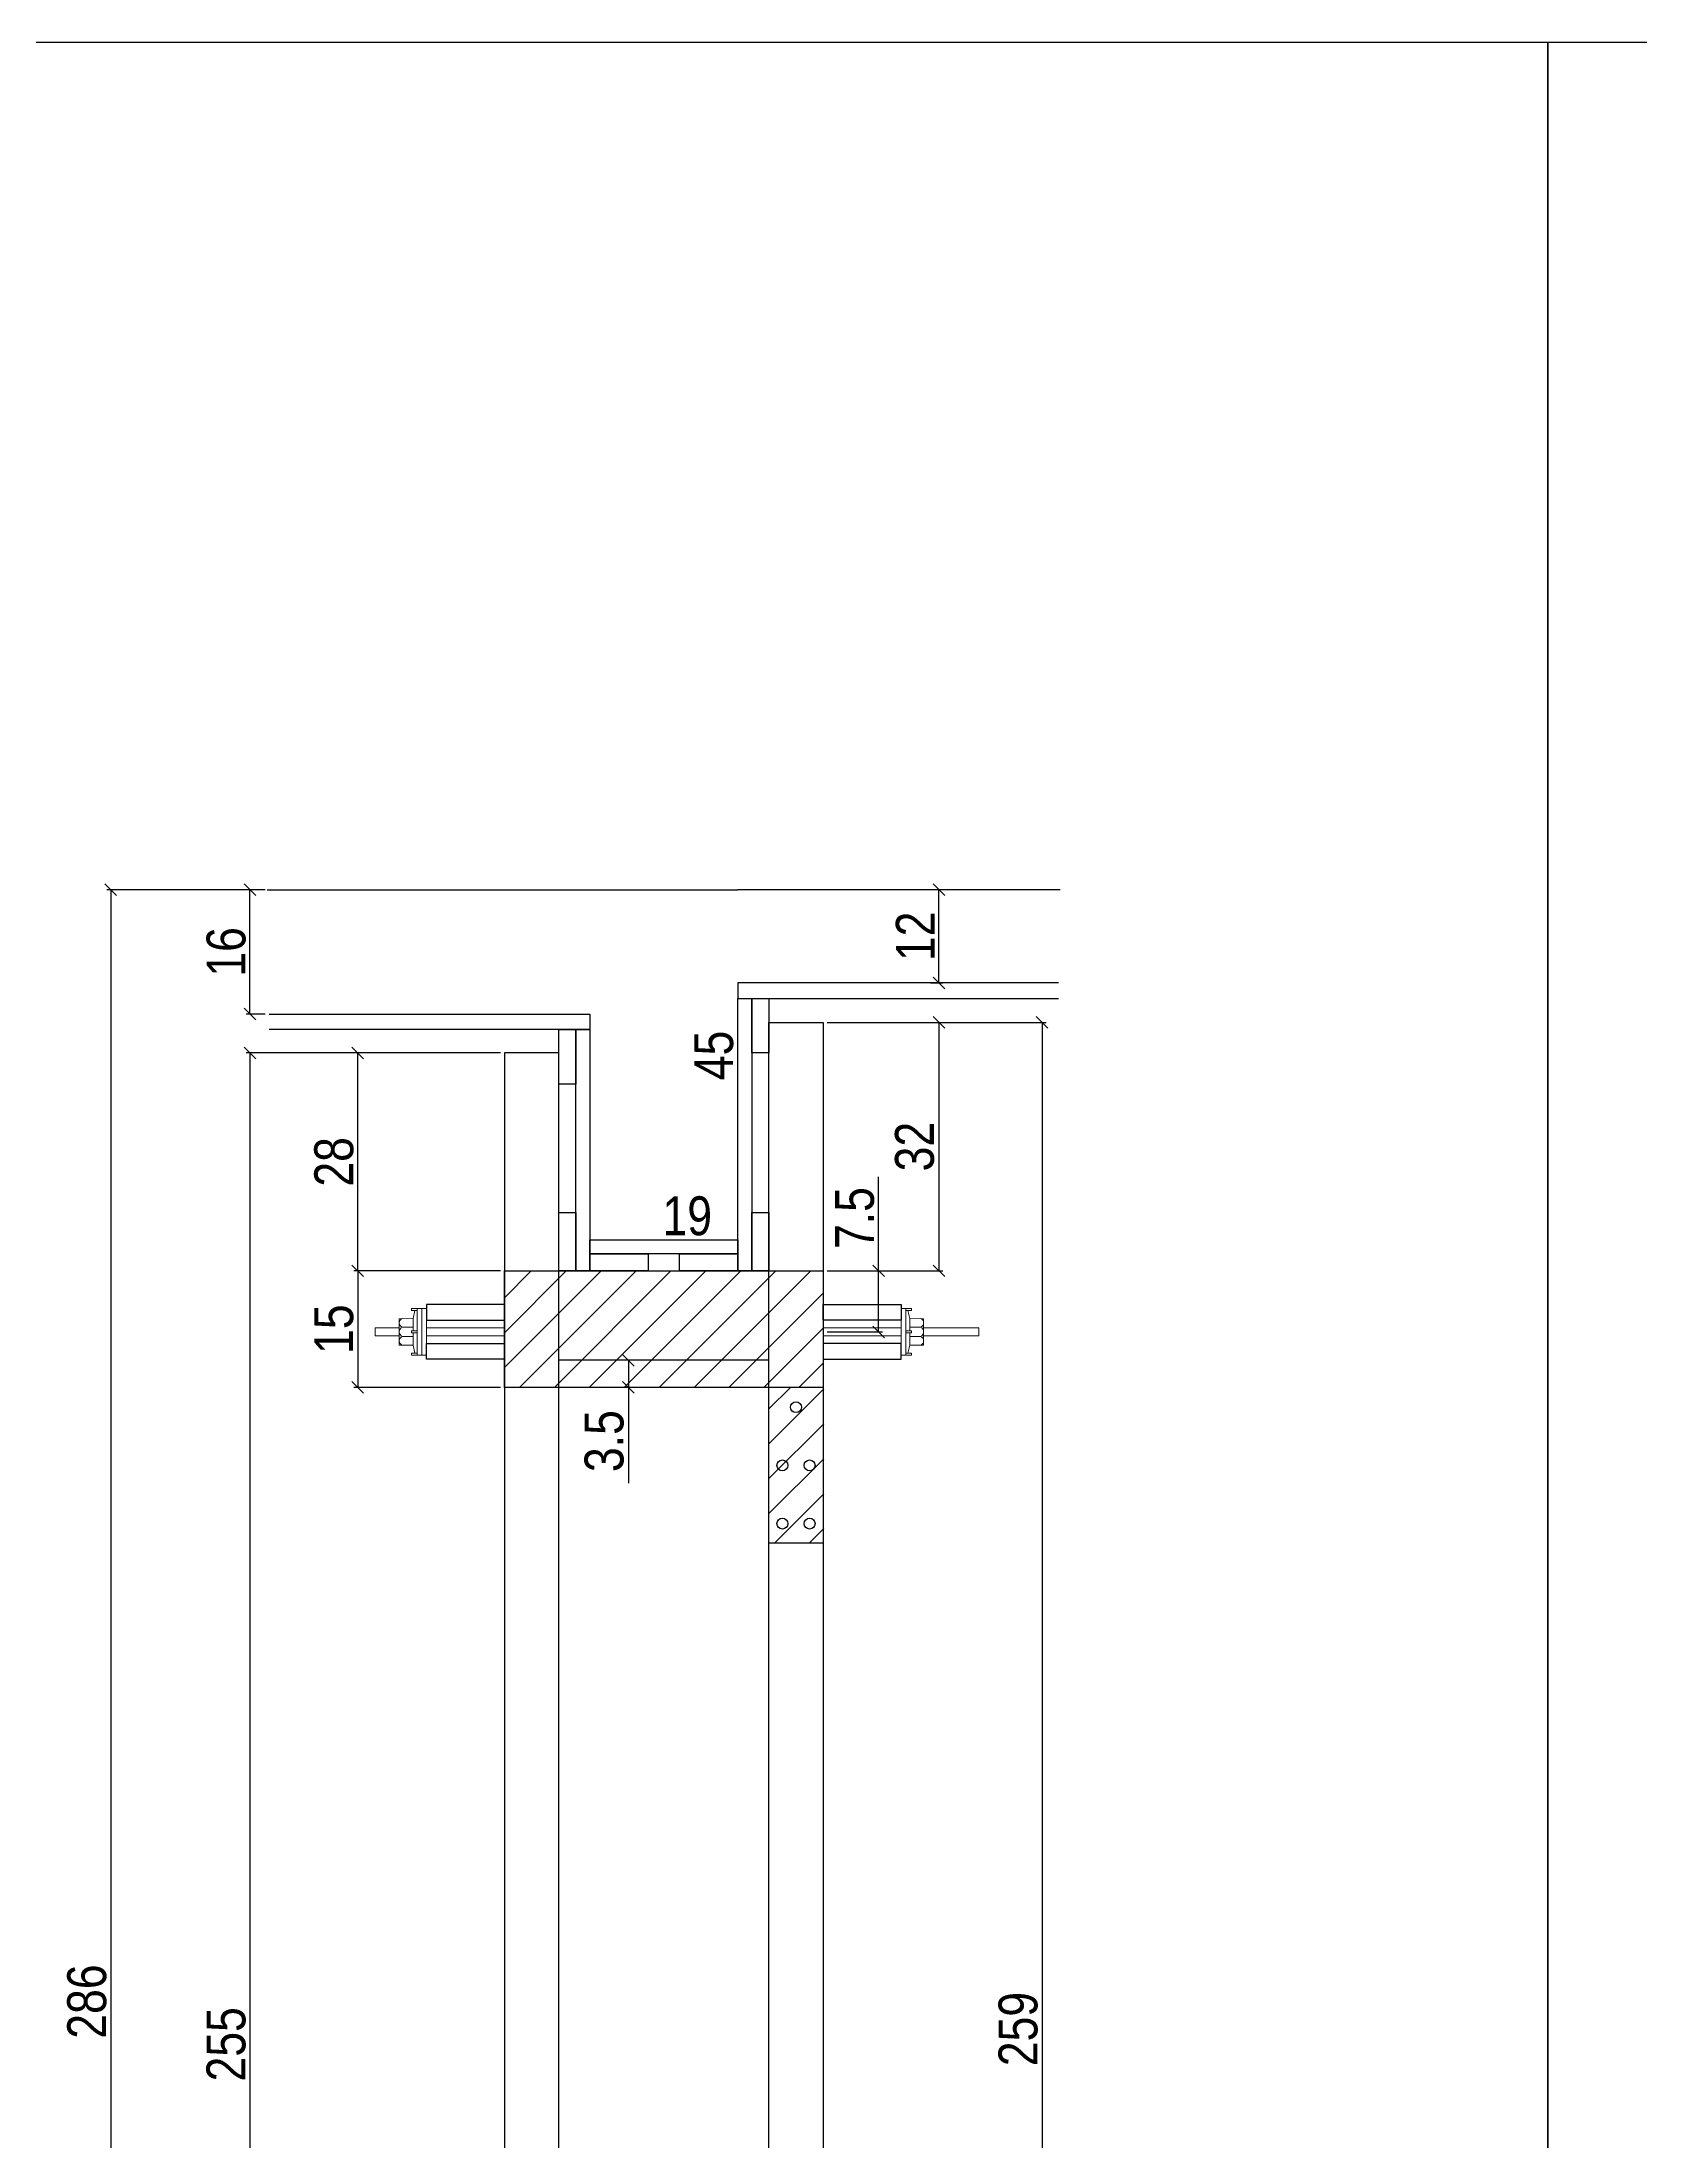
# Model space of a CAD drawing. Extents: x 15230 to 29563, y 3128 to 7338.
# Drawn here: x 25746 to 26157, y 5912 to 6452 of the extents above; entities that cross this region are included whole.
import ezdxf

# ---------------------------------------------------------------- set-up
doc = ezdxf.new("R2010")
doc.units = 0
doc.layers.add('BARRA_ANCORAGEM', color=1, linetype='Continuous', lineweight=15)
for name, color, linetype in [('COTA', 241, 'Continuous'), ('TIRAS REESCORAMENTO', 252, 'Continuous'), ('VIGAS', 3, 'Continuous')]:
    doc.layers.add(name, color=color, linetype=linetype)
doc.styles.add('COTA TECNICA 2X', font='techl___.ttf', dxfattribs={"height": 10})
doc.dimstyles.new('SECAO', dxfattribs={"dimscale": 0.333333, "dimtxt": 5, "dimasz": 9, "dimexe": 3, "dimexo": 3, "dimgap": 3, "dimtad": 1, "dimdec": 1, "dimlfac": 0.5, "dimzin": 12, "dimdsep": 46, "dimtxsty": 'COTA TECNICA 2X', "dimblk1": 'OBLIQUE', "dimblk2": 'OBLIQUE', "dimsah": 1, "dimcen": 0.9, "dimclrd": 4, "dimclre": 4, "dimclrt": 240, "dimadec": 1, "dimazin": 3, "dimtfac": 1, "dimtdec": 1, "dimtmove": 0, "dimatfit": 3, "dimfxl": 1, "dimtolj": 1, "dimtzin": 12, "dimarcsym": 0})

# ---------------------------------------------------------------- blocks, each defined once
blk = doc.blocks.new('_Oblique')
at = {"color": 0, "linetype": 'ByBlock', "lineweight": -2}
blk.add_line((-0.5, -0.5), (0.5, 0.5), dxfattribs=at)
blk = doc.blocks.new('*D252')
at = {"layer": 'COTA', "color": 4, "lineweight": -2, "transparency": 16777216}
for p, q in [((25864.09, 6192.16), (25798.68, 6192.16)), ((25799.68, 6192.16), (25799.68, 5682.07)), ((25864.09, 5682.07), (25798.68, 5682.07))]:
    blk.add_line(p, q, dxfattribs=at)
at = {"layer": 'DEFPOINTS', "color": 0, "transparency": 16777216}
for p in [(25865.09, 6192.16), (25799.68, 5682.07), (25865.09, 5682.07)]:
    blk.add_point(p, dxfattribs=at)
at = {"layer": 'COTA', "color": 4, "lineweight": -2, "transparency": 16777216, "xscale": 3, "yscale": 3, "zscale": 3}
for p, rotation in [((25799.68, 6192.16), 90), ((25799.68, 5682.07), 270)]:
    blk.add_blockref('_Oblique', p, dxfattribs=dict(at, rotation=rotation))
at = {"layer": 'COTA', "color": 240, "transparency": 16777216, "insert": (25793.57, 5937.12), "char_height": 10, "attachment_point": 5, "rotation": 90, "style": 'COTA TECNICA 2X'}
blk.add_mtext('\\A1;255', dxfattribs=at)
blk = doc.blocks.new('*D258')
at = {"layer": 'COTA', "color": 4, "lineweight": -2, "transparency": 16777216}
for p, q in [((25864.09, 6192.16), (25826.39, 6192.16)), ((25827.39, 6136.11), (25827.39, 6192.16)), ((25864.09, 6136.11), (25826.39, 6136.11))]:
    blk.add_line(p, q, dxfattribs=at)
at = {"layer": 'DEFPOINTS', "color": 0, "transparency": 16777216}
for p in [(25827.39, 6192.16), (25865.09, 6192.16), (25865.09, 6136.11)]:
    blk.add_point(p, dxfattribs=at)
at = {"layer": 'COTA', "color": 4, "lineweight": -2, "transparency": 16777216, "xscale": 3, "yscale": 3, "zscale": 3}
for p, rotation in [((25827.39, 6192.16), 90), ((25827.39, 6136.11), 270)]:
    blk.add_blockref('_Oblique', p, dxfattribs=dict(at, rotation=rotation))
at = {"layer": 'COTA', "color": 240, "transparency": 16777216, "insert": (25821.3, 6164.14), "char_height": 10, "attachment_point": 5, "rotation": 90, "style": 'COTA TECNICA 2X'}
blk.add_mtext('\\A1;28', dxfattribs=at)
blk = doc.blocks.new('*D259')
at = {"layer": 'COTA', "color": 4, "lineweight": -2, "transparency": 16777216}
for p, q in [((25948.09, 6200.04), (25977.84, 6200.04)), ((25976.84, 6200.04), (25976.84, 6136.11)), ((25948.09, 6136.11), (25977.84, 6136.11))]:
    blk.add_line(p, q, dxfattribs=at)
at = {"layer": 'DEFPOINTS', "color": 0, "transparency": 16777216}
for p in [(25947.09, 6200.04), (25947.09, 6136.11), (25976.84, 6136.11)]:
    blk.add_point(p, dxfattribs=at)
at = {"layer": 'COTA', "color": 4, "lineweight": -2, "transparency": 16777216, "xscale": 3, "yscale": 3, "zscale": 3}
for p, rotation in [((25976.84, 6200.04), 90), ((25976.84, 6136.11), 270)]:
    blk.add_blockref('_Oblique', p, dxfattribs=dict(at, rotation=rotation))
at = {"layer": 'COTA', "color": 240, "transparency": 16777216, "insert": (25970.62, 6168.07), "char_height": 10, "attachment_point": 5, "rotation": 90, "style": 'COTA TECNICA 2X'}
blk.add_mtext('\\A1;32', dxfattribs=at)
blk = doc.blocks.new('*D260')
at = {"layer": 'COTA', "color": 4, "lineweight": -2, "transparency": 16777216}
for p, q in [((25803.06, 6234.16), (25762.89, 6234.16)), ((25763.89, 6234.16), (25763.89, 5662.07)), ((25864.09, 5662.07), (25762.89, 5662.07))]:
    blk.add_line(p, q, dxfattribs=at)
at = {"layer": 'DEFPOINTS', "color": 0, "transparency": 16777216}
for p in [(25804.06, 6234.16), (25763.89, 5662.07), (25865.09, 5662.07)]:
    blk.add_point(p, dxfattribs=at)
at = {"layer": 'COTA', "color": 4, "lineweight": -2, "transparency": 16777216, "xscale": 3, "yscale": 3, "zscale": 3}
for p, rotation in [((25763.89, 6234.16), 90), ((25763.89, 5662.07), 270)]:
    blk.add_blockref('_Oblique', p, dxfattribs=dict(at, rotation=rotation))
at = {"layer": 'COTA', "color": 240, "transparency": 16777216, "insert": (25757.76, 5948.12), "char_height": 10, "attachment_point": 5, "rotation": 90, "style": 'COTA TECNICA 2X'}
blk.add_mtext('\\A1;286', dxfattribs=at)
blk = doc.blocks.new('*D262')
at = {"layer": 'DEFPOINTS', "color": 0, "transparency": 16777216}
for p in [(25912.13, 6234.16), (25925.09, 6234.16), (25912.13, 6144.11)]:
    blk.add_point(p, dxfattribs=at)
at = {"layer": 'COTA', "color": 240, "transparency": 16777216, "insert": (25918.98, 6191.52), "char_height": 10, "attachment_point": 5, "rotation": 90, "style": 'COTA TECNICA 2X'}
blk.add_mtext('\\A1;45', dxfattribs=at)
blk = doc.blocks.new('*D263')
at = {"layer": 'DEFPOINTS', "color": 0, "transparency": 16777216}
for p in [(25887.09, 6144.11), (25925.09, 6144.11), (25925.09, 6144.11)]:
    blk.add_point(p, dxfattribs=at)
at = {"layer": 'COTA', "color": 240, "transparency": 16777216, "insert": (25912.13, 6150.2), "char_height": 10, "attachment_point": 5, "style": 'COTA TECNICA 2X'}
blk.add_mtext('\\A1;19', dxfattribs=at)
blk = doc.blocks.new('*D265')
at = {"layer": 'COTA', "color": 4, "lineweight": -2, "transparency": 16777216}
for p, q in [((25976.84, 6210.16), (25976.84, 6234.16)), ((25977.84, 6234.16), (25977.84, 6234.16)), ((25974.69, 6210.16), (25977.84, 6210.16))]:
    blk.add_line(p, q, dxfattribs=at)
at = {"layer": 'DEFPOINTS', "color": 0, "transparency": 16777216}
for p in [(25976.84, 6234.16), (25976.84, 6234.16), (25973.69, 6210.16)]:
    blk.add_point(p, dxfattribs=at)
at = {"layer": 'COTA', "color": 4, "lineweight": -2, "transparency": 16777216, "xscale": 3, "yscale": 3, "zscale": 3}
for p, rotation in [((25976.84, 6234.16), 90), ((25976.84, 6210.16), 270)]:
    blk.add_blockref('_Oblique', p, dxfattribs=dict(at, rotation=rotation))
at = {"layer": 'COTA', "color": 240, "transparency": 16777216, "insert": (25970.78, 6222.16), "char_height": 10, "attachment_point": 5, "rotation": 90, "style": 'COTA TECNICA 2X'}
blk.add_mtext('\\A1;12', dxfattribs=at)
blk = doc.blocks.new('*D266')
at = {"layer": 'COTA', "color": 4, "lineweight": -2, "transparency": 16777216}
for p, q in [((25949.09, 6200.04), (26004.38, 6200.04)), ((26003.38, 6200.04), (26003.38, 5682.07)), ((25949.09, 5682.07), (26004.38, 5682.07))]:
    blk.add_line(p, q, dxfattribs=at)
at = {"layer": 'DEFPOINTS', "color": 0, "transparency": 16777216}
for p in [(25948.09, 6200.04), (25948.09, 5682.07), (26003.38, 5682.07)]:
    blk.add_point(p, dxfattribs=at)
at = {"layer": 'COTA', "color": 4, "lineweight": -2, "transparency": 16777216, "xscale": 3, "yscale": 3, "zscale": 3}
for p, rotation in [((26003.38, 6200.04), 90), ((26003.38, 5682.07), 270)]:
    blk.add_blockref('_Oblique', p, dxfattribs=dict(at, rotation=rotation))
at = {"layer": 'COTA', "color": 240, "transparency": 16777216, "insert": (25997.24, 5941.05), "char_height": 10, "attachment_point": 5, "rotation": 90, "style": 'COTA TECNICA 2X'}
blk.add_mtext('\\A1;259', dxfattribs=at)
blk = doc.blocks.new('*D268')
at = {"layer": 'COTA', "color": 4, "lineweight": -2, "transparency": 16777216}
for p, q in [((25864.09, 6136.11), (25826.39, 6136.11)), ((25827.39, 6136.11), (25827.39, 6106.11)), ((25864.09, 6106.11), (25826.39, 6106.11))]:
    blk.add_line(p, q, dxfattribs=at)
at = {"layer": 'DEFPOINTS', "color": 0, "transparency": 16777216}
for p in [(25865.09, 6136.11), (25827.39, 6106.11), (25865.09, 6106.11)]:
    blk.add_point(p, dxfattribs=at)
at = {"layer": 'COTA', "color": 4, "lineweight": -2, "transparency": 16777216, "xscale": 3, "yscale": 3, "zscale": 3}
for p, rotation in [((25827.39, 6136.11), 90), ((25827.39, 6106.11), 270)]:
    blk.add_blockref('_Oblique', p, dxfattribs=dict(at, rotation=rotation))
at = {"layer": 'COTA', "color": 240, "transparency": 16777216, "insert": (25821.28, 6121.11), "char_height": 10, "attachment_point": 5, "rotation": 90, "style": 'COTA TECNICA 2X'}
blk.add_mtext('\\A1;15', dxfattribs=at)
blk = doc.blocks.new('A$C51C4441F')
at = {"layer": 'BARRA_ANCORAGEM'}
for p, q in [((-2.25, 3.4), (-1.79, 5.5)), ((-2.25, 3.4), (-5.81, 3.39)), ((-5.81, 3.39), (-5.81, -3.39)), ((-2.25, 1.2), (-5.02, 1.2)), ((-2.25, 3.4), (-2.25, 3.4)), ((-2.25, 3.4), (-2.25, 0.25)), ((-2.25, -3.4), (-5.81, -3.39)), ((-2.25, -1.2), (-5.02, -1.2)), ((-2.25, -0.25), (-2.25, -3.4)), ((-2.25, -3.4), (-1.79, -5.5))]:
    blk.add_line(p, q, dxfattribs=at)
for points in [[(-2.7, 6), (-1.2, 6), (-1.2, 5.5), (-2.7, 5.5)], [(-1.2, -6), (0, -6), (0, 6), (-1.2, 6)], [(-2.7, 0.25), (-1.2, 0.25), (-1.2, -0.25), (-2.7, -0.25)], [(-2.7, -6), (-1.2, -6), (-1.2, -5.5), (-2.7, -5.5)]]:
    blk.add_lwpolyline(points, close=True, dxfattribs=at)
for centre, radius, start, end in [((-4.66, 2.3), 1.15, 107.7845, 252.2718), ((-4.52, 0), 1.3, 112.648, 247.4083), ((-4.66, -2.3), 1.15, 107.7845, 252.2718)]:
    blk.add_arc(centre, radius, start, end, dxfattribs=at)
blk = doc.blocks.new('*D269')
at = {"layer": 'COTA', "color": 4, "lineweight": -2, "transparency": 16777216}
for p, q in [((25961.31, 6136.11), (25961.31, 6160.26)), ((25948.09, 6136.11), (25962.31, 6136.11)), ((25961.31, 6120.41), (25961.31, 6136.11)), ((25948.09, 6120.41), (25962.31, 6120.41))]:
    blk.add_line(p, q, dxfattribs=at)
at = {"layer": 'DEFPOINTS', "color": 0, "transparency": 16777216}
for p in [(25947.09, 6136.11), (25961.31, 6136.11), (25947.09, 6120.41)]:
    blk.add_point(p, dxfattribs=at)
at = {"layer": 'COTA', "color": 4, "lineweight": -2, "transparency": 16777216, "xscale": 3, "yscale": 3, "zscale": 3}
for p, rotation in [((25961.31, 6136.11), 90), ((25961.31, 6120.41), 270)]:
    blk.add_blockref('_Oblique', p, dxfattribs=dict(at, rotation=rotation))
at = {"layer": 'COTA', "color": 240, "transparency": 16777216, "insert": (25955.2, 6149.69), "char_height": 10, "attachment_point": 5, "rotation": 90, "style": 'COTA TECNICA 2X'}
blk.add_mtext('\\A1;7.5', dxfattribs=at)
blk = doc.blocks.new('*D270')
at = {"layer": 'COTA', "color": 4, "lineweight": -2, "transparency": 16777216}
for p, q in [((25905.09, 6113.11), (25896.01, 6113.11)), ((25897.01, 6113.11), (25897.01, 6106.11)), ((25905.09, 6106.11), (25896.01, 6106.11)), ((25897.01, 6106.11), (25897.01, 6081.51))]:
    blk.add_line(p, q, dxfattribs=at)
at = {"layer": 'DEFPOINTS', "color": 0, "transparency": 16777216}
for p in [(25906.09, 6113.11), (25897.01, 6106.11), (25906.09, 6106.11)]:
    blk.add_point(p, dxfattribs=at)
at = {"layer": 'COTA', "color": 4, "lineweight": -2, "transparency": 16777216, "xscale": 3, "yscale": 3, "zscale": 3}
for p, rotation in [((25897.01, 6113.11), 90), ((25897.01, 6106.11), 270)]:
    blk.add_blockref('_Oblique', p, dxfattribs=dict(at, rotation=rotation))
at = {"layer": 'COTA', "color": 240, "transparency": 16777216, "insert": (25890.79, 6092.31), "char_height": 10, "attachment_point": 5, "rotation": 90, "style": 'COTA TECNICA 2X'}
blk.add_mtext('\\A1;3.5', dxfattribs=at)
blk = doc.blocks.new('*D271')
at = {"layer": 'COTA', "color": 4, "lineweight": -2, "transparency": 16777216}
for p, q in [((25803.61, 6234.16), (25798.68, 6234.16)), ((25799.68, 6202.16), (25799.68, 6234.16)), ((25803.61, 6202.16), (25798.68, 6202.16))]:
    blk.add_line(p, q, dxfattribs=at)
at = {"layer": 'DEFPOINTS', "color": 0, "transparency": 16777216}
for p in [(25799.68, 6234.16), (25804.61, 6234.16), (25804.61, 6202.16)]:
    blk.add_point(p, dxfattribs=at)
at = {"layer": 'COTA', "color": 4, "lineweight": -2, "transparency": 16777216, "xscale": 3, "yscale": 3, "zscale": 3}
for p, rotation in [((25799.68, 6234.16), 90), ((25799.68, 6202.16), 270)]:
    blk.add_blockref('_Oblique', p, dxfattribs=dict(at, rotation=rotation))
at = {"layer": 'COTA', "color": 240, "transparency": 16777216, "insert": (25793.58, 6218.16), "char_height": 10, "attachment_point": 5, "rotation": 90, "style": 'COTA TECNICA 2X'}
blk.add_mtext('\\A1;16', dxfattribs=at)

msp = doc.modelspace()

# ---------------------------------------------------------------- hatches: boundary and pattern name
at = {"layer": 'COTA'}
h = msp.add_hatch(dxfattribs=at)
h.set_pattern_fill('ANSI31', color=256, scale=2, style=0)
h.set_pattern_definition([(45, (1250.137, -207160.956), (-4.49012806, 4.49012806), [])])
h.paths.add_polyline_path([(25947.09, 6106.11), (25947.09, 6136.11), (25865.09, 6136.11), (25865.09, 6106.11)])
h = msp.add_hatch(dxfattribs=at)
h.set_pattern_fill('ANSI31', color=256, scale=2, style=0)
h.set_pattern_definition([(45, (2273.361, -192153.2966), (-4.49012806, 4.49012806), [])])
h.paths.add_polyline_path([(25933.21, 6066.09), (25947.21, 6066.09), (25947.21, 6106.03), (25933.21, 6106.03)])

# ---------------------------------------------------------------- linework, layer by layer
at = {"linetype": 'Continuous'}
for p, q in [((25865.09, 6106.11), (25865.09, 6136.11)), ((25865.09, 6136.11), (25947.09, 6136.11)), ((25947.09, 6136.11), (25947.09, 6106.11)), ((25933.09, 6113.11), (25879.09, 6113.11)), ((25947.09, 6106.11), (25865.09, 6106.11))]:
    msp.add_line(p, q, dxfattribs=at)
msp.add_line((25947.09, 6066.09), (25933.09, 6066.09))
msp.add_lwpolyline([(25933.09, 6113.11), (25933.09, 6200.04), (25947.09, 6200.04), (25947.09, 5682.07), (25933.09, 5682.07), (25933.09, 6113.11)], dxfattribs=at)
msp.add_lwpolyline([(25865.09, 5682.07), (25879.09, 5682.07), (25879.09, 6192.16), (25865.09, 6192.16)], close=True, dxfattribs=at)
for centre in [(25940.09, 6101.03), (25936.59, 6086.06), (25943.59, 6086.06), (25936.59, 6071.09), (25943.59, 6071.09)]:
    msp.add_circle(centre, 1.4)
at = {"layer": 'BARRA_ANCORAGEM'}
for points in [[(25831.89, 6119.41), (25838.07, 6119.41), (25838.07, 6121.41), (25831.89, 6121.41)], [(25843.89, 6126.41), (25845.09, 6126.41), (25845.09, 6114.41), (25843.89, 6114.41)], [(25845.09, 6119.41), (25865.09, 6119.41), (25865.09, 6121.41), (25845.09, 6121.41)], [(25967.09, 6119.41), (25947.09, 6119.41), (25947.09, 6121.41), (25967.09, 6121.41)], [(25968.29, 6126.41), (25967.09, 6126.41), (25967.09, 6114.41), (25968.29, 6114.41)], [(25972.9, 6119.41), (25987.09, 6119.41), (25987.09, 6121.41), (25972.9, 6121.41)]]:
    msp.add_lwpolyline(points, close=True, dxfattribs=at)
at = {"layer": 'TIRAS REESCORAMENTO', "linetype": 'ByBlock'}
for p, q in [((25804.06, 6234.16), (25887.09, 6234.16)), ((25887.09, 6234.16), (25925.09, 6234.16)), ((26008.05, 6234.16), (25925.09, 6234.16)), ((25925.09, 6206.16), (26007.57, 6206.16))]:
    msp.add_line(p, q, dxfattribs=at)
for points in [[(26007.57, 6210.16), (25925.09, 6210.16), (25925.09, 6206.16), (26007.57, 6206.16)], [(25804.61, 6202.16), (25887.09, 6202.16), (25887.09, 6198.16), (25804.61, 6198.16)], [(25928.69, 6136.11), (25925.09, 6136.11), (25925.09, 6206.16), (25928.69, 6206.16), (25928.69, 6136.11)], [(25887.09, 6136.11), (25883.49, 6136.11), (25883.49, 6198.16), (25887.09, 6198.16), (25887.09, 6136.11)]]:
    msp.add_lwpolyline(points, dxfattribs=at)
for points in [[(25928.69, 6206.16), (25933.09, 6206.16), (25933.09, 6192.16), (25928.69, 6192.16)], [(25879.09, 6198.16), (25883.49, 6198.16), (25883.49, 6184.16), (25879.09, 6184.16)], [(25879.09, 6151.11), (25883.49, 6151.11), (25883.49, 6136.11), (25879.09, 6136.11)], [(25928.69, 6151.11), (25933.09, 6151.11), (25933.09, 6136.11), (25928.69, 6136.11)], [(25925.09, 6140.51), (25887.09, 6140.51), (25887.09, 6144.11), (25925.09, 6144.11)], [(25902.09, 6140.51), (25902.09, 6136.11), (25887.09, 6136.11), (25887.09, 6140.51)], [(25925.09, 6140.51), (25925.09, 6136.11), (25910.09, 6136.11), (25910.09, 6140.51)], [(25845.09, 6123.41), (25865.09, 6123.41), (25865.09, 6127.41), (25845.09, 6127.41)], [(25967.09, 6123.41), (25947.09, 6123.41), (25947.09, 6127.41), (25967.09, 6127.41)], [(25845.09, 6117.41), (25865.09, 6117.41), (25865.09, 6113.41), (25845.09, 6113.41)], [(25967.09, 6117.41), (25947.09, 6117.41), (25947.09, 6113.41), (25967.09, 6113.41)]]:
    msp.add_lwpolyline(points, close=True, dxfattribs=at)
at = {"layer": 'VIGAS'}
for points in [[(26133.42, 5487.46), (25509.13, 5487.46), (25509.13, 6452.24), (26133.42, 6452.24)], [(26757.7, 5487.46), (26133.42, 5487.46), (26133.42, 6452.24), (26757.7, 6452.24)]]:
    msp.add_lwpolyline(points, close=True, dxfattribs=at)

# ---------------------------------------------------------------- block references
at = {"layer": 'BARRA_ANCORAGEM', "xscale": -1, "rotation": 180}
msp.add_blockref('A$C51C4441F', (25843.89, 6120.41), dxfattribs=at)
at = {"layer": 'BARRA_ANCORAGEM', "xscale": -1}
msp.add_blockref('A$C51C4441F', (25967.09, 6120.41), dxfattribs=at)

# ---------------------------------------------------------------- dimensions: what is measured, and where the dimension line sits
at = {"layer": 'COTA', "color": 3}
for base, p1, p2, picture, middle in [((25763.89, 5662.07), (25804.06, 6234.16), (25865.09, 5662.07), '*D260', (25757.76, 5948.12)), ((25799.68, 6234.16), (25804.61, 6202.16), (25804.61, 6234.16), '*D271', (25793.58, 6218.16)), ((25976.84, 6234.16), (25973.69, 6210.16), (25976.84, 6234.16), '*D265', (25970.78, 6222.16)), ((25976.84, 6136.11), (25947.09, 6200.04), (25947.09, 6136.11), '*D259', (25970.62, 6168.07)), ((26003.38, 5682.07), (25948.09, 6200.04), (25948.09, 5682.07), '*D266', (25997.24, 5941.05)), ((25799.68, 5682.07), (25865.09, 6192.16), (25865.09, 5682.07), '*D252', (25793.57, 5937.12)), ((25827.39, 6192.16), (25865.09, 6136.11), (25865.09, 6192.16), '*D258', (25821.3, 6164.14)), ((25827.39, 6106.11), (25865.09, 6136.11), (25865.09, 6106.11), '*D268', (25821.28, 6121.11)), ((25897.01, 6106.11), (25906.09, 6113.11), (25906.09, 6106.11), '*D270', (25890.79, 6092.31))]:
    dim = msp.add_linear_dim(base=base, p1=p1, p2=p2, angle=90, dimstyle='SECAO', dxfattribs=at)
    dim.commit()
    dim.dimension.update_dxf_attribs({"geometry": picture, "text_midpoint": middle})
dim = msp.add_linear_dim(base=(25925.09, 6234.16), p1=(25912.13, 6144.11), p2=(25912.13, 6234.16), angle=90, dimstyle='SECAO', override={"dimse1": 1, "dimse2": 1, "dimsd1": 1, "dimsd2": 1}, dxfattribs=at)
dim.commit()
dim.dimension.update_dxf_attribs({"geometry": '*D262', "text_midpoint": (25925.09, 6191.52), "dimtype": 160})
dim = msp.add_linear_dim(base=(25961.31, 6136.11), p1=(25947.09, 6120.41), p2=(25947.09, 6136.11), angle=90, text='7.5', dimstyle='SECAO', dxfattribs=at)
dim.commit()
dim.dimension.update_dxf_attribs({"geometry": '*D269', "text_midpoint": (25955.2, 6149.69)})
dim = msp.add_linear_dim(base=(25925.09, 6144.11), p1=(25887.09, 6144.11), p2=(25925.09, 6144.11), dimstyle='SECAO', override={"dimse1": 1, "dimse2": 1, "dimsd1": 1, "dimsd2": 1}, dxfattribs=at)
dim.commit()
dim.dimension.update_dxf_attribs({"geometry": '*D263', "text_midpoint": (25912.13, 6144.11), "dimtype": 160})

doc.saveas('drawing.dxf')
